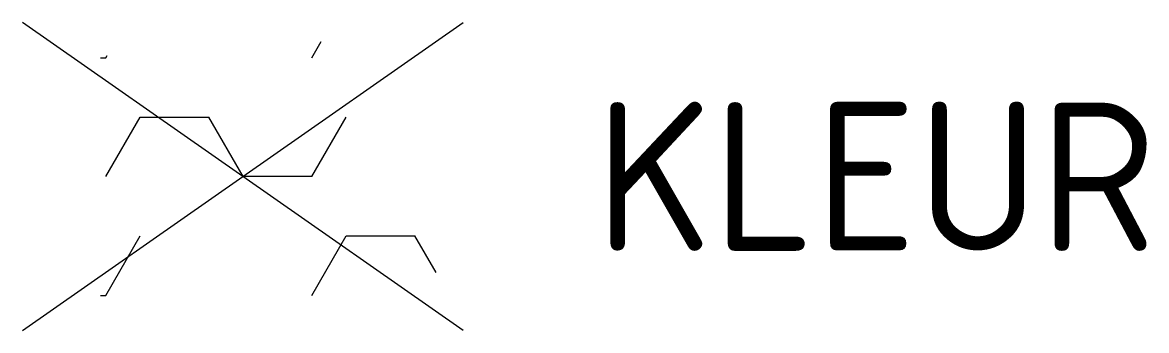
# Model space of a CAD drawing. Extents: x -2.7 to 10.9, y -1.9 to 1.9.
import ezdxf
from ezdxf.enums import TextEntityAlignment as Align

# ---------------------------------------------------------------- set-up
doc = ezdxf.new("R2010")
doc.units = 0
doc.styles.add('NLCS-ISO', font='NLCS-ISO.ttf')

msp = doc.modelspace()

# ---------------------------------------------------------------- linework, layer by layer
for p, q in [((-2.662, -1.864), (2.662, 1.864)), ((2.662, -1.864), (-2.662, 1.864)), ((0.835, 1.437), (0.947, 1.633)), ((-1.72, 1.437), (-1.655, 1.437)), ((-1.655, 1.437), (-1.64, 1.465)), ((-1.655, 0), (-1.24, 0.719)), ((-1.24, 0.719), (-0.41, 0.719)), ((0.005, 0), (-0.41, 0.719)), ((0.835, 0), (1.25, 0.719)), ((0.835, 0), (0.005, 0)), ((-1.655, -1.438), (-1.24, -0.719)), ((0.835, -1.438), (1.25, -0.719)), ((1.25, -0.719), (2.079, -0.719)), ((2.335, -1.161), (2.079, -0.719)), ((-1.72, -1.438), (-1.655, -1.438))]:
    msp.add_line(p, q)

# ---------------------------------------------------------------- texts
at = {"style": 'NLCS-ISO'}
msp.add_attdef('KLEUR', text='', height=1.8, dxfattribs=at).set_placement((4.255, 0), align=Align.MIDDLE_LEFT)

doc.saveas('drawing.dxf')
